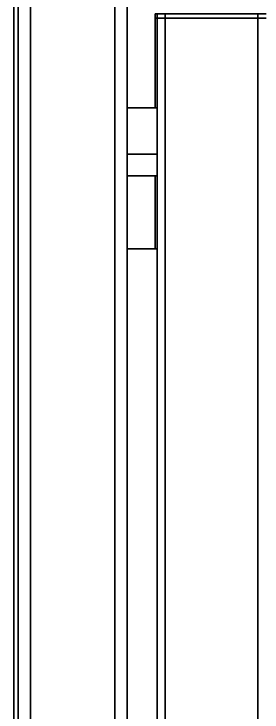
# Model space of a CAD drawing. Header units: millimetres. Extents: x 32496 to 166256, y 3504 to 23939.
# Drawn here: x 47894 to 48076, y 12787 to 13300 of the extents above; entities that cross this region are included whole.
import ezdxf

# ---------------------------------------------------------------- set-up
doc = ezdxf.new("R2010")
doc.units = ezdxf.units.MM
doc.layers.get('0').update_dxf_attribs({"lineweight": 35})

msp = doc.modelspace()

# ---------------------------------------------------------------- linework, layer by layer
at = {"linetype": 'Continuous'}
for p, q in [((47894.14, 13396.575), (47894.14, 10877.575)), ((47897.14, 13396.575), (47897.14, 10877.575)), ((47906.14, 13396.575), (47906.14, 10877.575)), ((47968.14, 13396.575), (47968.14, 10877.575)), ((47977.14, 13316.575), (47977.14, 10957.575)), ((47999.14, 13300.075), (47997.64, 13300.075)), ((47997.64, 13297.075), (47997.64, 13300.075)), ((47998.104, 13297.075), (47997.64, 13297.075)), ((47997.64, 13297.075), (47999.14, 13297.075)), ((47997.64, 13231.075), (47997.64, 13297.075)), ((47999.14, 13300.075), (48079.14, 13300.075)), ((47999.14, 13300.075), (47999.14, 13297.075)), ((47999.14, 13297.075), (48079.14, 13297.075)), ((47999.14, 13297.075), (48079.14, 13297.075)), ((47999.14, 13297.075), (47999.14, 10977.075)), ((48005.14, 13297.075), (48005.14, 13300.075)), ((48005.14, 10977.075), (48005.14, 13297.075)), ((48073.14, 13300.075), (48073.14, 13297.075)), ((48073.14, 13297.075), (48073.14, 10977.075)), ((47999.14, 13231.075), (47977.14, 13231.075)), ((47977.14, 13197.075), (47999.14, 13197.075)), ((47999.14, 13181.075), (47977.14, 13181.075)), ((47997.64, 13127.575), (47997.64, 13181.075)), ((47999.14, 13127.575), (47977.14, 13127.575))]:
    msp.add_line(p, q, dxfattribs=at)

doc.saveas('drawing.dxf')
